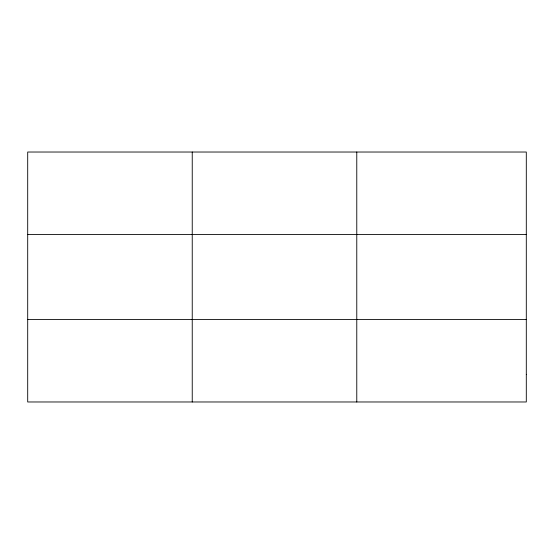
<?xml version="1.0" encoding="UTF-8"?>
<svg xmlns="http://www.w3.org/2000/svg" width="554" height="554" viewBox="0 0 554 554"><rect width="100%" height="100%" fill="white"/><g stroke="black" fill="none" stroke-linecap="round" stroke-linejoin="round"><path stroke-width="0.83" d="M192.238 152.025L192.238 401.975M356.776 152.025L356.776 401.975M27.7 234.508L526.3 234.508M27.7 319.492L526.3 319.492M526.3 374.483L526.3 401.975L27.7 401.975L27.7 152.025L526.3 152.025L526.3 374.483"/></g></svg>
